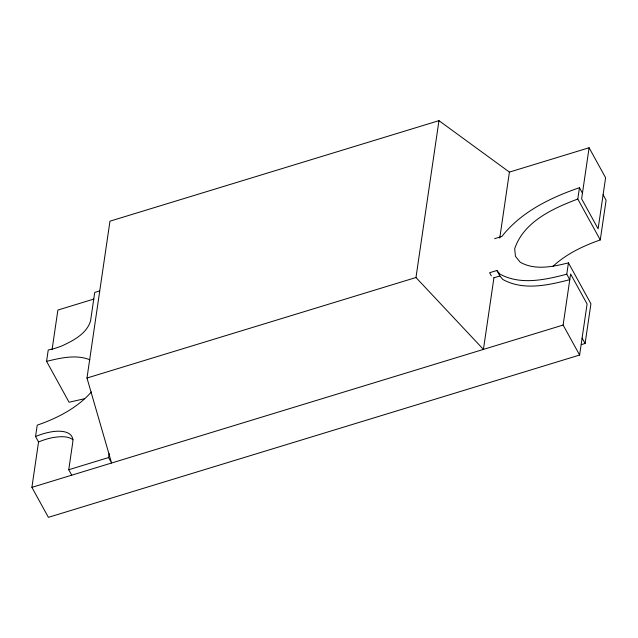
<?xml version="1.0" encoding="UTF-8"?>
<svg xmlns="http://www.w3.org/2000/svg" width="638" height="638" viewBox="0 0 638 638"><rect width="100%" height="100%" fill="white"/><g stroke="black" fill="none" stroke-linecap="round" stroke-linejoin="round"><path stroke-width="0.96" d="M579.615 355.047L563.123 325.053L570.603 273.989L587.096 303.983L579.615 355.047L48.392 517.346L31.9 487.352L38.551 441.967L35.553 436.512L37.219 425.163C57.308 418.201 77.134 408.089 91.386 391.963M84.08 398.83L69.056 402.235L46.574 361.339L48.233 349.991A44.764 23.518 -28.8 0 0 62.747 345.533C73.848 340.293 86.904 333.435 90.572 320.794L94.727 292.427L99.472 290.976M52.077 349.648L57.883 310.052L93.93 299.039M71.743 475.182L68.745 469.728L72.899 441.36C73.362 429.948 57.867 430.435 50.067 432.093A44.764 23.518 -28.8 0 0 35.553 436.512M109.162 453.634L108.588 457.55L111.586 463.005L86.983 378.031L109.967 221.171L438.96 120.654L509.419 172.101L589.105 147.753L605.598 177.747L598.117 228.811L581.625 198.817L589.105 147.753M493.979 277.49L483.437 349.393L415.976 277.514L438.96 120.654M499.753 238.094L509.419 172.101M491.324 275.839L489.609 272.721L496.89 270.496L499.889 275.951L502.784 279.468C523.455 290.904 548.202 285.242 569.774 279.659L566.775 274.212L568.442 262.864C552.851 266.724 534.947 270.64 520.161 262.178L515.464 256.34L514.683 248.804C523.67 221.713 552.947 208.363 577.797 199.032L579.456 187.692C550.53 197.636 521.094 211.904 501.875 236.459L494.602 238.676M581.314 344.64L585.11 343.483L590.924 303.768L568.442 262.864M553.098 266.206C566.44 253.844 583.26 245.901 600.278 239.936L606.1 200.22L603.101 194.765M86.983 378.031L415.976 277.514M493.94 277.769L499.889 275.951M68.745 469.728L108.588 457.55M31.9 487.352L563.123 325.053M566.775 274.212C545.203 279.787 520.456 285.449 499.785 274.013L496.89 270.496M46.574 361.339C60.506 358.038 76.074 354.194 89.878 359.776M73.083 439.734C67.341 435.618 59.645 436.575 53.066 437.548A44.764 23.518 -28.8 0 0 38.551 441.967M579.456 187.692L582.454 193.139M577.797 199.032L600.278 239.936M582.111 338.028L585.11 343.483"/></g></svg>
